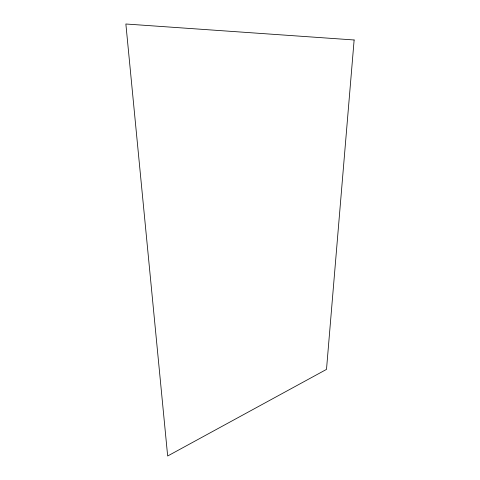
<?xml version="1.0" encoding="UTF-8"?>
<svg xmlns="http://www.w3.org/2000/svg" width="480" height="480" viewBox="0 0 480 480"><rect width="100%" height="100%" fill="white"/><g stroke="black" fill="none" stroke-linecap="round" stroke-linejoin="round"><path stroke-width="0.72" d="M354.132 39.978L326.502 369.396L167.658 456L125.868 24L354.132 39.978"/></g></svg>
